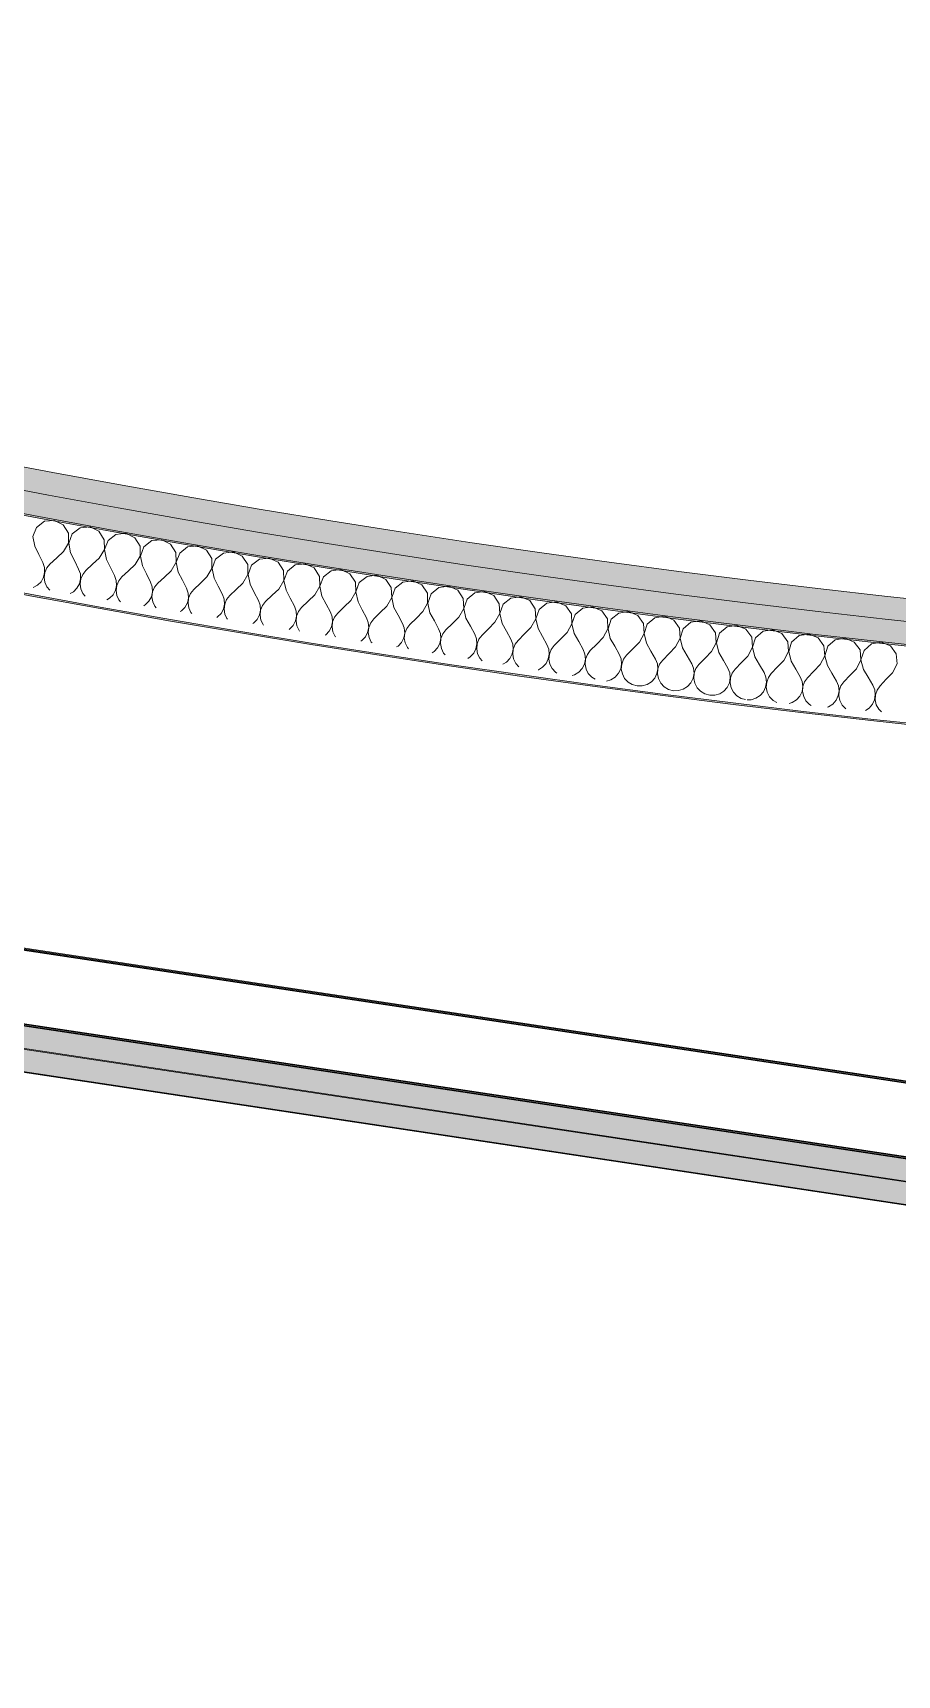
# Model space of a CAD drawing. Header units: millimetres. Extents: x -50172 to 90294, y -80883 to 25069.
# Drawn here: x -28311 to -27746, y -51503 to -50427 of the extents above; entities that cross this region are included whole.
import ezdxf
from ezdxf.enums import TextEntityAlignment as Align

# ---------------------------------------------------------------- set-up
doc = ezdxf.new("R2010")
doc.units = ezdxf.units.MM
doc.header["$MEASUREMENT"] = 0
for name, color, linetype in [('A-25-M_Wall_Int', 7, 'Continuous'), ('New_A-25-M_Wall_Int', 7, 'Continuous'), ('New_A-35-M_FFE-Zone', 7, 'Continuous')]:
    doc.layers.add(name, color=color, linetype=linetype)
for name, color, linetype, lineweight in [('A-25-M_Wall_Int_Pen_No__1', 7, 'Continuous', 13), ('New_A-25-M_Wall_Int_Pen_No__1', 7, 'Continuous', 13), ('New_A-25-M_Wall_Int_Pen_No__150', 7, 'Continuous', 0), ('New_ArchiCAD Zone Stamps_Pen_No__9', 7, 'Continuous', 13)]:
    doc.layers.add(name, color=color, linetype=linetype, lineweight=lineweight)
for name, color, linetype, lineweight, true_color in [('A-25-M_Wall_Int_Pen_No__107', 7, 'Continuous', 15, 0xa6a6a6), ('A-25-M_Wall_Int_Pen_No__81', 7, 'Continuous', 20, 0x6a6a6a), ('New_A-25-M_Wall_Int_Pen_No__107', 7, 'Continuous', 15, 0xa6a6a6), ('New_A-25-M_Wall_Int_Pen_No__81', 7, 'Continuous', 20, 0x6a6a6a), ('New_A-35-M_FFE-Zone_Pen_No__74', 7, 'Continuous', 20, 0x606060)]:
    doc.layers.add(name, color=color, linetype=linetype, lineweight=lineweight, true_color=true_color)
doc.styles.add('GENERATED_STYLE_1', font='')
doc.styles.add('GENERATED_STYLE_3', font='')
doc.styles.get('GENERATED_STYLE_1').set_extended_font_data('Arial', bold=True)
doc.styles.get('GENERATED_STYLE_3').set_extended_font_data('Arial')

# ---------------------------------------------------------------- blocks, each defined once
blk = doc.blocks.new('Lecture 1 First_INB 114R_2_1', base_point=(-22395.8, -55564.1))
at = {"layer": 'New_A-35-M_FFE-Zone_Pen_No__74', "linetype": 'Continuous'}
blk.add_line((-25917.2, -51469.7), (-29877.6, -50873.6), dxfattribs=at)
at = {"layer": 'New_ArchiCAD Zone Stamps_Pen_No__9'}
for tag, height, style, p in [('ROOM_NAME', 250, 'GENERATED_STYLE_1', (-23019.3, -54095.7)), ('zoneNameLine2', 250, 'GENERATED_STYLE_1', (-23207.8, -54527.8)), ('ROOM_NUMBER', 200, 'GENERATED_STYLE_3', (-23396.2, -54948.5)), ('measuredAreaCode', 200, 'GENERATED_STYLE_3', (-23553.2, -55308.6)), ('DUMMY_649', 200, 'GENERATED_STYLE_3', (-23245.8, -55442.7)), ('DUMMY_650', 200, 'GENERATED_STYLE_3', (-22616.7, -55717)), ('DUMMY_651', 133.3, 'GENERATED_STYLE_3', (-22337.4, -55823.6))]:
    blk.add_attdef(tag, text='', height=height, rotation=336.4404, dxfattribs=dict(at, style=style)).set_placement(p, align=Align.TOP_LEFT)
blk = doc.blocks.new('*X403')
at = {"layer": 'New_A-25-M_Wall_Int_Pen_No__150', "linetype": 'Continuous'}
for p, q in [((-28309.1, -50751.4), (-28311.4, -50757.4)), ((-28303.9, -50747.4), (-28309.1, -50751.4)), ((-28297.4, -50746.8), (-28303.9, -50747.4)), ((-28291.6, -50749.7), (-28297.4, -50746.8)), ((-28288.1, -50755.2), (-28291.6, -50749.7)), ((-28274, -50751.1), (-28280.5, -50751.7)), ((-28268.2, -50754), (-28274, -50751.1)), ((-28311.4, -50757.4), (-28310.3, -50763.8)), ((-28291.5, -50767.3), (-28288.1, -50761.7)), ((-28288.1, -50761.7), (-28288.1, -50755.2)), ((-28285.7, -50755.7), (-28288, -50761.8)), ((-28288, -50761.8), (-28286.8, -50768.1)), ((-28280.5, -50751.7), (-28285.7, -50755.7)), ((-28264.7, -50759.5), (-28268.2, -50754)), ((-28264.6, -50766), (-28264.7, -50759.5)), ((-28262.2, -50759.9), (-28264.5, -50766)), ((-28257.1, -50756), (-28262.2, -50759.9)), ((-28250.6, -50755.3), (-28257.1, -50756)), ((-28244.7, -50758.2), (-28250.6, -50755.3)), ((-28241.2, -50763.7), (-28244.7, -50758.2)), ((-28233.6, -50760.1), (-28238.8, -50764.1)), ((-28227.1, -50759.5), (-28233.6, -50760.1)), ((-28221.3, -50762.3), (-28227.1, -50759.5)), ((-28217.8, -50767.8), (-28221.3, -50762.3)), ((-28310.3, -50763.8), (-28307.6, -50769.2)), ((-28307.6, -50769.2), (-28305, -50774.5)), ((-28295.9, -50771.3), (-28300.3, -50775.4)), ((-28291.5, -50767.3), (-28295.9, -50771.3)), ((-28286.8, -50768.1), (-28284.1, -50773.5)), ((-28268, -50771.6), (-28272.4, -50775.6)), ((-28268, -50771.6), (-28264.6, -50766)), ((-28264.5, -50766), (-28263.3, -50772.4)), ((-28263.3, -50772.4), (-28260.6, -50777.7)), ((-28244.5, -50775.8), (-28241.2, -50770.2)), ((-28241.2, -50770.2), (-28241.2, -50763.7)), ((-28238.8, -50764.1), (-28241.1, -50770.2)), ((-28241.1, -50770.2), (-28239.8, -50776.6)), ((-28217.7, -50774.3), (-28217.8, -50767.8)), ((-28215.3, -50768.2), (-28217.6, -50774.3)), ((-28210.2, -50764.2), (-28215.3, -50768.2)), ((-28203.7, -50763.5), (-28210.2, -50764.2)), ((-28197.8, -50766.4), (-28203.7, -50763.5)), ((-28194.3, -50771.8), (-28197.8, -50766.4)), ((-28194.2, -50778.3), (-28194.3, -50771.8)), ((-28191.8, -50772.2), (-28194.1, -50778.3)), ((-28186.7, -50768.2), (-28191.8, -50772.2)), ((-28180.2, -50767.5), (-28186.7, -50768.2)), ((-28174.4, -50770.3), (-28180.2, -50767.5)), ((-28170.8, -50775.8), (-28174.4, -50770.3)), ((-28163.2, -50772.2), (-28168.3, -50776.2)), ((-28156.8, -50771.5), (-28163.2, -50772.2)), ((-28150.9, -50774.2), (-28156.8, -50771.5)), ((-28303.9, -50777.6), (-28305, -50774.5)), ((-28304.5, -50784.1), (-28303.8, -50780.9)), ((-28303.7, -50780.9), (-28304.1, -50784.2)), ((-28303.8, -50780.9), (-28303.9, -50777.6)), ((-28302.3, -50777.9), (-28303.7, -50780.9)), ((-28300.3, -50775.4), (-28302.3, -50777.9)), ((-28284.1, -50773.5), (-28281.5, -50778.8)), ((-28280.4, -50781.9), (-28281.5, -50778.8)), ((-28280.2, -50785.2), (-28280.4, -50781.9)), ((-28278.8, -50782.2), (-28280.1, -50785.2)), ((-28276.8, -50779.7), (-28278.8, -50782.2)), ((-28272.4, -50775.6), (-28276.8, -50779.7)), ((-28260.6, -50777.7), (-28258, -50783)), ((-28256.9, -50786.2), (-28258, -50783)), ((-28248.9, -50779.8), (-28253.2, -50783.9)), ((-28244.5, -50775.8), (-28248.9, -50779.8)), ((-28239.8, -50776.6), (-28237.1, -50781.9)), ((-28237.1, -50781.9), (-28234.4, -50787.2)), ((-28221, -50779.9), (-28225.4, -50784)), ((-28221, -50779.9), (-28217.7, -50774.3)), ((-28217.6, -50774.3), (-28216.3, -50780.7)), ((-28216.3, -50780.7), (-28213.6, -50786)), ((-28197.5, -50783.9), (-28194.2, -50778.3)), ((-28194.1, -50778.3), (-28192.8, -50784.7)), ((-28174, -50787.9), (-28170.7, -50782.3)), ((-28170.7, -50782.3), (-28170.8, -50775.8)), ((-28168.3, -50776.2), (-28170.6, -50782.3)), ((-28170.6, -50782.3), (-28169.3, -50788.7)), ((-28147.3, -50779.7), (-28150.9, -50774.2)), ((-28147.2, -50786.2), (-28147.3, -50779.7)), ((-28144.8, -50780.1), (-28147.1, -50786.2)), ((-28139.7, -50776), (-28144.8, -50780.1)), ((-28133.3, -50775.3), (-28139.7, -50776)), ((-28127.4, -50778), (-28133.3, -50775.3)), ((-28123.8, -50783.5), (-28127.4, -50778)), ((-28123.6, -50790), (-28123.8, -50783.5)), ((-28116.2, -50779.8), (-28121.3, -50783.9)), ((-28109.8, -50779.1), (-28116.2, -50779.8)), ((-28103.9, -50781.8), (-28109.8, -50779.1)), ((-28100.3, -50787.2), (-28103.9, -50781.8)), ((-28092.7, -50783.6), (-28097.8, -50787.6)), ((-28086.3, -50782.8), (-28092.7, -50783.6)), ((-28080.4, -50785.5), (-28086.3, -50782.8)), ((-28311.3, -50790.9), (-28308.4, -50789.3)), ((-28308.4, -50789.3), (-28306.1, -50787)), ((-28306.1, -50787), (-28304.5, -50784.1)), ((-28304.1, -50784.2), (-28303.6, -50787.4)), ((-28303.6, -50787.4), (-28302.3, -50790.4)), ((-28302.3, -50790.4), (-28300.4, -50792.6)), ((-28287.1, -50794.8), (-28284.9, -50793.6)), ((-28284.9, -50793.6), (-28282.6, -50791.3)), ((-28282.6, -50791.3), (-28281, -50788.4)), ((-28281, -50788.4), (-28280.2, -50785.2)), ((-28280.1, -50785.2), (-28280.6, -50788.5)), ((-28280.6, -50788.5), (-28280.1, -50791.7)), ((-28280.1, -50791.7), (-28278.7, -50794.7)), ((-28259, -50795.5), (-28257.4, -50792.6)), ((-28257.4, -50792.6), (-28256.7, -50789.4)), ((-28256.6, -50789.4), (-28257, -50792.7)), ((-28257, -50792.7), (-28256.5, -50796)), ((-28256.7, -50789.4), (-28256.9, -50786.2)), ((-28255.3, -50786.4), (-28256.6, -50789.4)), ((-28253.2, -50783.9), (-28255.3, -50786.4)), ((-28233.4, -50790.3), (-28234.4, -50787.2)), ((-28233.9, -50796.8), (-28233.2, -50793.6)), ((-28233.1, -50793.6), (-28233.5, -50796.9)), ((-28233.2, -50793.6), (-28233.4, -50790.3)), ((-28231.8, -50790.6), (-28233.1, -50793.6)), ((-28229.7, -50788), (-28231.8, -50790.6)), ((-28225.4, -50784), (-28229.7, -50788)), ((-28213.6, -50786), (-28210.9, -50791.3)), ((-28209.8, -50794.4), (-28210.9, -50791.3)), ((-28209.6, -50797.7), (-28209.8, -50794.4)), ((-28206.2, -50792.1), (-28208.2, -50794.7)), ((-28201.8, -50788), (-28206.2, -50792.1)), ((-28197.5, -50783.9), (-28201.8, -50788)), ((-28192.8, -50784.7), (-28190.1, -50790)), ((-28190.1, -50790), (-28187.3, -50795.3)), ((-28178.3, -50792), (-28182.6, -50796.1)), ((-28174, -50787.9), (-28178.3, -50792)), ((-28169.3, -50788.7), (-28166.5, -50794)), ((-28166.5, -50794), (-28163.8, -50799.3)), ((-28150.5, -50791.8), (-28154.8, -50795.9)), ((-28150.5, -50791.8), (-28147.2, -50786.2)), ((-28147.1, -50786.2), (-28145.7, -50792.6)), ((-28145.7, -50792.6), (-28143, -50797.8)), ((-28126.9, -50795.6), (-28123.6, -50790)), ((-28121.3, -50783.9), (-28123.5, -50790)), ((-28123.5, -50790), (-28122.2, -50796.4)), ((-28103.3, -50799.4), (-28100.1, -50793.7)), ((-28100.1, -50793.7), (-28100.3, -50787.2)), ((-28097.8, -50787.6), (-28100, -50793.7)), ((-28100, -50793.7), (-28098.6, -50800.1)), ((-28076.8, -50790.9), (-28080.4, -50785.5)), ((-28076.5, -50797.4), (-28076.8, -50790.9)), ((-28074.3, -50791.3), (-28076.4, -50797.4)), ((-28069.2, -50787.2), (-28074.3, -50791.3)), ((-28062.8, -50786.4), (-28069.2, -50787.2)), ((-28056.8, -50789.1), (-28062.8, -50786.4)), ((-28053.2, -50794.5), (-28056.8, -50789.1)), ((-28053, -50801), (-28053.2, -50794.5)), ((-28045.7, -50790.8), (-28050.7, -50794.9)), ((-28039.2, -50789.9), (-28045.7, -50790.8)), ((-28033.3, -50792.6), (-28039.2, -50789.9)), ((-28029.7, -50798), (-28033.3, -50792.6)), ((-28022.1, -50794.2), (-28027.2, -50798.4)), ((-28015.7, -50793.4), (-28022.1, -50794.2)), ((-28009.7, -50796.1), (-28015.7, -50793.4)), ((-28278.7, -50794.7), (-28277.3, -50796.4)), ((-28263, -50798.8), (-28261.3, -50797.8)), ((-28261.3, -50797.8), (-28259, -50795.5)), ((-28256.5, -50796), (-28255.2, -50798.9)), ((-28255.2, -50798.9), (-28254.1, -50800.2)), ((-28238.9, -50802.7), (-28237.8, -50802)), ((-28237.8, -50802), (-28235.5, -50799.7)), ((-28235.5, -50799.7), (-28233.9, -50796.8)), ((-28233.5, -50796.9), (-28233, -50800.1)), ((-28233, -50800.1), (-28231.6, -50803.1)), ((-28231.6, -50803.1), (-28230.8, -50804)), ((-28214.2, -50806.1), (-28211.9, -50803.8)), ((-28211.9, -50803.8), (-28210.3, -50800.9)), ((-28210.3, -50800.9), (-28209.6, -50797.7)), ((-28209.5, -50797.7), (-28209.9, -50801)), ((-28209.9, -50801), (-28209.4, -50804.2)), ((-28208.2, -50794.7), (-28209.5, -50797.7)), ((-28209.4, -50804.2), (-28208, -50807.2)), ((-28188.3, -50807.8), (-28186.7, -50804.9)), ((-28186.2, -50798.4), (-28187.3, -50795.3)), ((-28186.7, -50804.9), (-28186, -50801.7)), ((-28185.9, -50801.7), (-28186.3, -50805)), ((-28186.3, -50805), (-28185.8, -50808.2)), ((-28186, -50801.7), (-28186.2, -50798.4)), ((-28184.7, -50798.7), (-28185.9, -50801.7)), ((-28182.6, -50796.1), (-28184.7, -50798.7)), ((-28162.7, -50802.3), (-28163.8, -50799.3)), ((-28162.5, -50805.6), (-28162.7, -50802.3)), ((-28161.1, -50802.6), (-28162.4, -50805.6)), ((-28159.1, -50800), (-28161.1, -50802.6)), ((-28154.8, -50795.9), (-28159.1, -50800)), ((-28143, -50797.8), (-28140.2, -50803.1)), ((-28139.1, -50806.2), (-28140.2, -50803.1)), ((-28135.5, -50803.9), (-28137.5, -50806.5)), ((-28131.2, -50799.8), (-28135.5, -50803.9)), ((-28126.9, -50795.6), (-28131.2, -50799.8)), ((-28122.2, -50796.4), (-28119.4, -50801.6)), ((-28119.4, -50801.6), (-28116.6, -50806.9)), ((-28107.6, -50803.5), (-28111.9, -50807.7)), ((-28103.3, -50799.4), (-28107.6, -50803.5)), ((-28098.6, -50800.1), (-28095.8, -50805.4)), ((-28079.8, -50803), (-28084, -50807.2)), ((-28079.8, -50803), (-28076.5, -50797.4)), ((-28076.4, -50797.4), (-28075.1, -50803.8)), ((-28075.1, -50803.8), (-28072.2, -50809)), ((-28056.2, -50806.6), (-28053, -50801)), ((-28050.7, -50794.9), (-28052.9, -50801)), ((-28052.9, -50801), (-28051.5, -50807.4)), ((-28032.6, -50810.2), (-28029.4, -50804.5)), ((-28029.4, -50804.5), (-28029.7, -50798)), ((-28027.2, -50798.4), (-28029.3, -50804.5)), ((-28029.3, -50804.5), (-28027.9, -50810.9)), ((-28006.1, -50801.4), (-28009.7, -50796.1)), ((-28005.8, -50807.9), (-28006.1, -50801.4)), ((-28003.6, -50801.8), (-28005.7, -50807.9)), ((-27998.6, -50797.7), (-28003.6, -50801.8)), ((-27992.1, -50796.8), (-27998.6, -50797.7)), ((-27986.2, -50799.4), (-27992.1, -50796.8)), ((-27982.5, -50804.8), (-27986.2, -50799.4)), ((-27982.2, -50811.3), (-27982.5, -50804.8)), ((-27980, -50805.2), (-27982.1, -50811.3)), ((-27975, -50801), (-27980, -50805.2)), ((-27968.6, -50800.1), (-27975, -50801)), ((-27962.6, -50802.7), (-27968.6, -50800.1)), ((-27958.9, -50808.1), (-27962.6, -50802.7)), ((-27951.4, -50804.3), (-27956.4, -50808.4)), ((-27945, -50803.4), (-27951.4, -50804.3)), ((-27939, -50806), (-27945, -50803.4)), ((-28215, -50806.6), (-28214.2, -50806.1)), ((-28208, -50807.2), (-28207.5, -50807.8)), ((-28191.1, -50810.5), (-28190.6, -50810.1)), ((-28190.6, -50810.1), (-28188.3, -50807.8)), ((-28185.8, -50808.2), (-28184.4, -50811.2)), ((-28184.4, -50811.2), (-28184.1, -50811.6)), ((-28167.4, -50814.3), (-28167, -50814.1)), ((-28167, -50814.1), (-28164.7, -50811.7)), ((-28164.7, -50811.7), (-28163.2, -50808.8)), ((-28163.2, -50808.8), (-28162.5, -50805.6)), ((-28162.4, -50805.6), (-28162.7, -50808.9)), ((-28162.7, -50808.9), (-28162.2, -50812.1)), ((-28162.2, -50812.1), (-28160.8, -50815.1)), ((-28160.8, -50815.1), (-28160.5, -50815.5)), ((-28143.4, -50818), (-28141.1, -50815.6)), ((-28141.1, -50815.6), (-28139.6, -50812.7)), ((-28139.6, -50812.7), (-28138.9, -50809.5)), ((-28138.9, -50809.5), (-28139.1, -50806.2)), ((-28138.8, -50809.5), (-28139.1, -50812.8)), ((-28139.1, -50812.8), (-28138.6, -50816)), ((-28137.5, -50806.5), (-28138.8, -50809.5)), ((-28138.6, -50816), (-28137.2, -50819)), ((-28115.5, -50810), (-28116.6, -50806.9)), ((-28115.9, -50816.5), (-28115.3, -50813.3)), ((-28115.3, -50813.3), (-28115.5, -50810)), ((-28115.2, -50813.3), (-28115.5, -50816.6)), ((-28113.9, -50810.2), (-28115.2, -50813.3)), ((-28111.9, -50807.7), (-28113.9, -50810.2)), ((-28095.8, -50805.4), (-28093, -50810.6)), ((-28091.9, -50813.7), (-28093, -50810.6)), ((-28091.6, -50817), (-28091.9, -50813.7)), ((-28090.3, -50814), (-28091.6, -50817)), ((-28088.3, -50811.4), (-28090.3, -50814)), ((-28084, -50807.2), (-28088.3, -50811.4)), ((-28072.2, -50809), (-28069.4, -50814.3)), ((-28068.3, -50817.3), (-28069.4, -50814.3)), ((-28064.7, -50815), (-28066.7, -50817.6)), ((-28060.4, -50810.8), (-28064.7, -50815)), ((-28056.2, -50806.6), (-28060.4, -50810.8)), ((-28051.5, -50807.4), (-28048.6, -50812.6)), ((-28048.6, -50812.6), (-28045.8, -50817.8)), ((-28036.8, -50814.4), (-28041.1, -50818.5)), ((-28032.6, -50810.2), (-28036.8, -50814.4)), ((-28027.9, -50810.9), (-28025, -50816.1)), ((-28025, -50816.1), (-28022.2, -50821.3)), ((-28009, -50813.6), (-28013.2, -50817.8)), ((-28009, -50813.6), (-28005.8, -50807.9)), ((-28005.7, -50807.9), (-28004.3, -50814.3)), ((-28004.3, -50814.3), (-28001.4, -50819.5)), ((-27985.4, -50817), (-27982.2, -50811.3)), ((-27982.1, -50811.3), (-27980.6, -50817.7)), ((-27961.7, -50820.3), (-27958.6, -50814.6)), ((-27958.6, -50814.6), (-27958.9, -50808.1)), ((-27956.4, -50808.4), (-27958.5, -50814.6)), ((-27958.5, -50814.6), (-27957, -50820.9)), ((-27935.3, -50811.3), (-27939, -50806)), ((-27935, -50817.8), (-27935.3, -50811.3)), ((-27932.8, -50811.6), (-27934.9, -50817.8)), ((-27927.8, -50807.5), (-27932.8, -50811.6)), ((-27921.4, -50806.5), (-27927.8, -50807.5)), ((-27915.4, -50809.1), (-27921.4, -50806.5)), ((-27911.7, -50814.4), (-27915.4, -50809.1)), ((-27911.3, -50820.9), (-27911.7, -50814.4)), ((-27909.2, -50814.8), (-27911.2, -50821)), ((-27904.2, -50810.6), (-27909.2, -50814.8)), ((-27897.8, -50809.6), (-27904.2, -50810.6)), ((-27891.8, -50812.2), (-27897.8, -50809.6)), ((-27888.1, -50817.5), (-27891.8, -50812.2)), ((-27880.6, -50813.6), (-27885.6, -50817.8)), ((-27874.2, -50812.6), (-27880.6, -50813.6)), ((-27868.2, -50815.2), (-27874.2, -50812.6)), ((-27864.5, -50820.5), (-27868.2, -50815.2)), ((-27850.6, -50815.6), (-27857, -50816.6)), ((-27844.6, -50818.1), (-27850.6, -50815.6)), ((-28143.7, -50818.2), (-28143.4, -50818)), ((-28137.2, -50819), (-28136.9, -50819.3)), ((-28120.2, -50822), (-28119.7, -50821.8)), ((-28119.7, -50821.8), (-28117.5, -50819.4)), ((-28117.5, -50819.4), (-28115.9, -50816.5)), ((-28115.5, -50816.6), (-28115, -50819.8)), ((-28115, -50819.8), (-28113.5, -50822.8)), ((-28113.5, -50822.8), (-28113.2, -50823.2)), ((-28096.7, -50825.9), (-28096.1, -50825.5)), ((-28096.1, -50825.5), (-28093.8, -50823.1)), ((-28093.8, -50823.1), (-28092.3, -50820.2)), ((-28092.3, -50820.2), (-28091.6, -50817)), ((-28091.6, -50817), (-28091.9, -50820.3)), ((-28091.9, -50820.3), (-28091.3, -50823.5)), ((-28091.3, -50823.5), (-28089.9, -50826.5)), ((-28089.9, -50826.5), (-28089.4, -50827.1)), ((-28072.4, -50829.2), (-28070.2, -50826.8)), ((-28070.2, -50826.8), (-28068.7, -50823.8)), ((-28068.7, -50823.8), (-28068, -50820.6)), ((-28068, -50820.6), (-28068.3, -50817.3)), ((-28067.9, -50820.6), (-28068.3, -50823.9)), ((-28068.3, -50823.9), (-28067.7, -50827.1)), ((-28066.7, -50817.6), (-28067.9, -50820.6)), ((-28044.6, -50820.9), (-28045.8, -50817.8)), ((-28045, -50827.4), (-28044.4, -50824.2)), ((-28044.4, -50824.2), (-28044.6, -50820.9)), ((-28044.3, -50824.2), (-28044.6, -50827.5)), ((-28043.1, -50821.1), (-28044.3, -50824.2)), ((-28041.1, -50818.5), (-28043.1, -50821.1)), ((-28021, -50824.4), (-28022.2, -50821.3)), ((-28020.7, -50827.7), (-28021, -50824.4)), ((-28019.4, -50824.6), (-28020.6, -50827.7)), ((-28017.4, -50822), (-28019.4, -50824.6)), ((-28013.2, -50817.8), (-28017.4, -50822)), ((-28001.4, -50819.5), (-27998.5, -50824.7)), ((-27997.3, -50827.8), (-27998.5, -50824.7)), ((-27993.8, -50825.4), (-27995.8, -50828)), ((-27989.6, -50821.2), (-27993.8, -50825.4)), ((-27985.4, -50817), (-27989.6, -50821.2)), ((-27980.6, -50817.7), (-27977.8, -50822.9)), ((-27977.8, -50822.9), (-27974.9, -50828.1)), ((-27965.9, -50824.5), (-27970.1, -50828.7)), ((-27961.7, -50820.3), (-27965.9, -50824.5)), ((-27957, -50820.9), (-27954.1, -50826.1)), ((-27954.1, -50826.1), (-27951.2, -50831.3)), ((-27938.1, -50823.5), (-27942.3, -50827.8)), ((-27938.1, -50823.5), (-27935, -50817.8)), ((-27934.9, -50817.8), (-27933.4, -50824.1)), ((-27933.4, -50824.1), (-27930.4, -50829.3)), ((-27914.4, -50826.7), (-27918.6, -50830.9)), ((-27914.4, -50826.7), (-27911.3, -50820.9)), ((-27911.2, -50821), (-27909.7, -50827.3)), ((-27890.8, -50829.7), (-27887.7, -50824)), ((-27887.7, -50824), (-27888.1, -50817.5)), ((-27885.6, -50817.8), (-27887.6, -50824)), ((-27887.6, -50824), (-27886.1, -50830.3)), ((-27864, -50827), (-27864.5, -50820.5)), ((-27862, -50820.8), (-27863.9, -50827)), ((-27857, -50816.6), (-27862, -50820.8)), ((-27840.8, -50823.4), (-27844.6, -50818.1)), ((-27840.4, -50829.9), (-27840.8, -50823.4)), ((-27838.3, -50823.7), (-27840.3, -50829.9)), ((-27833.4, -50819.5), (-27838.3, -50823.7)), ((-27827, -50818.5), (-27833.4, -50819.5)), ((-27821, -50821), (-27827, -50818.5)), ((-27817.2, -50826.3), (-27821, -50821)), ((-27816.7, -50832.8), (-27817.2, -50826.3)), ((-27814.7, -50826.6), (-27816.6, -50832.8)), ((-27809.7, -50822.3), (-27814.7, -50826.6)), ((-27803.3, -50821.3), (-27809.7, -50822.3)), ((-27797.3, -50823.7), (-27803.3, -50821.3)), ((-27793.5, -50829), (-27797.3, -50823.7)), ((-27786.1, -50825), (-27791, -50829.3)), ((-27779.7, -50824), (-27786.1, -50825)), ((-27773.7, -50826.5), (-27779.7, -50824)), ((-27769.8, -50831.7), (-27773.7, -50826.5)), ((-27756, -50826.6), (-27762.4, -50827.7)), ((-27750, -50829.1), (-27756, -50826.6)), ((-28073.3, -50829.7), (-28072.4, -50829.2)), ((-28067.7, -50827.1), (-28066.2, -50830.1)), ((-28066.2, -50830.1), (-28065.5, -50830.9)), ((-28050, -50833.5), (-28048.8, -50832.7)), ((-28048.8, -50832.7), (-28046.5, -50830.3)), ((-28046.5, -50830.3), (-28045, -50827.4)), ((-28044.6, -50827.5), (-28044, -50830.7)), ((-28044, -50830.7), (-28042.6, -50833.7)), ((-28042.6, -50833.7), (-28041.5, -50834.9)), ((-28026.8, -50837.3), (-28025.1, -50836.2)), ((-28025.1, -50836.2), (-28022.8, -50833.8)), ((-28022.8, -50833.8), (-28021.4, -50830.9)), ((-28021.4, -50830.9), (-28020.7, -50827.7)), ((-28020.6, -50827.7), (-28020.9, -50831)), ((-28020.9, -50831), (-28020.3, -50834.2)), ((-28020.3, -50834.2), (-28018.9, -50837.1)), ((-28018.9, -50837.1), (-28017.4, -50838.8)), ((-28001.4, -50839.7), (-27999.2, -50837.2)), ((-27999.2, -50837.2), (-27997.7, -50834.3)), ((-27997.7, -50834.3), (-27997.1, -50831.1)), ((-27997.1, -50831.1), (-27997.3, -50827.8)), ((-27997, -50831.1), (-27997.3, -50834.4)), ((-27997.3, -50834.4), (-27996.7, -50837.6)), ((-27995.8, -50828), (-27997, -50831.1)), ((-27996.7, -50837.6), (-27995.2, -50840.5)), ((-27973.7, -50831.1), (-27974.9, -50828.1)), ((-27974, -50837.6), (-27973.4, -50834.4)), ((-27973.4, -50834.4), (-27973.7, -50831.1)), ((-27973.3, -50834.4), (-27973.6, -50837.7)), ((-27972.1, -50831.4), (-27973.3, -50834.4)), ((-27970.1, -50828.7), (-27972.1, -50831.4)), ((-27950, -50834.4), (-27951.2, -50831.3)), ((-27949.7, -50837.7), (-27950, -50834.4)), ((-27948.4, -50834.6), (-27949.6, -50837.7)), ((-27946.5, -50832), (-27948.4, -50834.6)), ((-27942.3, -50827.8), (-27946.5, -50832)), ((-27930.4, -50829.3), (-27927.5, -50834.5)), ((-27926.3, -50837.6), (-27927.5, -50834.5)), ((-27926, -50840.9), (-27926.3, -50837.6)), ((-27922.8, -50835.2), (-27924.8, -50837.8)), ((-27918.6, -50830.9), (-27922.8, -50835.2)), ((-27909.7, -50827.3), (-27906.8, -50832.5)), ((-27906.8, -50832.5), (-27903.8, -50837.7)), ((-27894.9, -50834), (-27899.1, -50838.3)), ((-27890.8, -50829.7), (-27894.9, -50834)), ((-27886.1, -50830.3), (-27883.1, -50835.5)), ((-27883.1, -50835.5), (-27880.1, -50840.7)), ((-27871.3, -50837), (-27875.4, -50841.3)), ((-27867.1, -50832.7), (-27871.3, -50837)), ((-27867.1, -50832.7), (-27864, -50827)), ((-27863.9, -50827), (-27862.4, -50833.3)), ((-27862.4, -50833.3), (-27859.4, -50838.5)), ((-27843.4, -50835.7), (-27847.6, -50840)), ((-27843.4, -50835.7), (-27840.4, -50829.9)), ((-27840.3, -50829.9), (-27838.7, -50836.2)), ((-27838.7, -50836.2), (-27835.7, -50841.4)), ((-27819.8, -50838.5), (-27816.7, -50832.8)), ((-27816.6, -50832.8), (-27815, -50839.1)), ((-27796.1, -50841.3), (-27793, -50835.5)), ((-27793, -50835.5), (-27793.5, -50829)), ((-27791, -50829.3), (-27792.9, -50835.5)), ((-27792.9, -50835.5), (-27791.3, -50841.8)), ((-27769.4, -50838.2), (-27769.8, -50831.7)), ((-27767.3, -50832), (-27769.3, -50838.2)), ((-27762.4, -50827.7), (-27767.3, -50832)), ((-27746.2, -50834.3), (-27750, -50829.1)), ((-27745.7, -50840.8), (-27746.2, -50834.3)), ((-28003.7, -50841), (-28001.4, -50839.7)), ((-27995.2, -50840.5), (-27993.2, -50842.7)), ((-27980.7, -50844.8), (-27980.5, -50844.7)), ((-27980.5, -50844.7), (-27977.7, -50843)), ((-27977.7, -50843), (-27975.5, -50840.6)), ((-27975.5, -50840.6), (-27974, -50837.6)), ((-27973.6, -50837.7), (-27973, -50840.9)), ((-27973, -50840.9), (-27971.5, -50843.9)), ((-27971.5, -50843.9), (-27969.3, -50846.3)), ((-27969.3, -50846.3), (-27968.5, -50846.8)), ((-27958.3, -50848.4), (-27956.8, -50848)), ((-27956.8, -50848), (-27954, -50846.3)), ((-27954, -50846.3), (-27951.8, -50843.8)), ((-27951.8, -50843.8), (-27950.3, -50840.9)), ((-27950.3, -50840.9), (-27949.7, -50837.7)), ((-27949.6, -50837.7), (-27949.9, -50841)), ((-27949.9, -50841), (-27949.3, -50844.2)), ((-27949.3, -50844.2), (-27947.8, -50847.1)), ((-27947.8, -50847.1), (-27945.5, -50849.5)), ((-27930.3, -50849.5), (-27928.1, -50847)), ((-27928.1, -50847), (-27926.6, -50844.1)), ((-27926.6, -50844.1), (-27926, -50840.9)), ((-27925.9, -50840.9), (-27926.2, -50844.2)), ((-27926.2, -50844.2), (-27925.5, -50847.4)), ((-27924.8, -50837.8), (-27925.9, -50840.9)), ((-27925.5, -50847.4), (-27924.1, -50850.3)), ((-27904.3, -50850.2), (-27902.9, -50847.2)), ((-27902.6, -50840.7), (-27903.8, -50837.7)), ((-27902.9, -50847.2), (-27902.3, -50844)), ((-27902.3, -50844), (-27902.6, -50840.7)), ((-27902.2, -50844), (-27902.5, -50847.3)), ((-27902.5, -50847.3), (-27901.8, -50850.5)), ((-27901.1, -50840.9), (-27902.2, -50844)), ((-27899.1, -50838.3), (-27901.1, -50840.9)), ((-27878.9, -50843.7), (-27880.1, -50840.7)), ((-27879.2, -50850.2), (-27878.6, -50847)), ((-27878.6, -50847), (-27878.9, -50843.7)), ((-27878.5, -50847), (-27878.7, -50850.3)), ((-27877.4, -50843.9), (-27878.5, -50847)), ((-27875.4, -50841.3), (-27877.4, -50843.9)), ((-27859.4, -50838.5), (-27856.4, -50843.7)), ((-27855.2, -50846.7), (-27856.4, -50843.7)), ((-27854.9, -50850), (-27855.2, -50846.7)), ((-27853.6, -50846.9), (-27854.8, -50850)), ((-27851.7, -50844.2), (-27853.6, -50846.9)), ((-27847.6, -50840), (-27851.7, -50844.2)), ((-27835.7, -50841.4), (-27832.7, -50846.5)), ((-27831.5, -50849.6), (-27832.7, -50846.5)), ((-27828, -50847.1), (-27829.9, -50849.8)), ((-27823.9, -50842.8), (-27828, -50847.1)), ((-27819.8, -50838.5), (-27823.9, -50842.8)), ((-27815, -50839.1), (-27812, -50844.2)), ((-27812, -50844.2), (-27809, -50849.4)), ((-27800.2, -50845.6), (-27804.3, -50849.9)), ((-27796.1, -50841.3), (-27800.2, -50845.6)), ((-27791.3, -50841.8), (-27788.3, -50847)), ((-27788.3, -50847), (-27785.3, -50852.1)), ((-27776.4, -50848.3), (-27780.5, -50852.6)), ((-27772.3, -50844), (-27776.4, -50848.3)), ((-27772.3, -50844), (-27769.4, -50838.2)), ((-27769.3, -50838.2), (-27767.6, -50844.5)), ((-27767.6, -50844.5), (-27764.6, -50849.6)), ((-27748.6, -50846.6), (-27752.7, -50850.9)), ((-27748.6, -50846.6), (-27745.7, -50840.8)), ((-27945.5, -50849.5), (-27943.4, -50850.9)), ((-27936, -50852.1), (-27933.1, -50851.2)), ((-27933.1, -50851.2), (-27930.3, -50849.5)), ((-27924.1, -50850.3), (-27921.8, -50852.7)), ((-27921.8, -50852.7), (-27919, -50854.4)), ((-27919, -50854.4), (-27915.8, -50855.3)), ((-27915.8, -50855.3), (-27912.5, -50855.3)), ((-27912.5, -50855.3), (-27909.3, -50854.4)), ((-27909.3, -50854.4), (-27906.5, -50852.6)), ((-27906.5, -50852.6), (-27904.3, -50850.2)), ((-27901.8, -50850.5), (-27900.3, -50853.4)), ((-27900.3, -50853.4), (-27898.1, -50855.8)), ((-27898.1, -50855.8), (-27895.2, -50857.5)), ((-27895.2, -50857.5), (-27892, -50858.4)), ((-27892, -50858.4), (-27888.7, -50858.3)), ((-27888.7, -50858.3), (-27885.6, -50857.4)), ((-27885.6, -50857.4), (-27882.8, -50855.7)), ((-27882.8, -50855.7), (-27880.6, -50853.2)), ((-27880.6, -50853.2), (-27879.2, -50850.2)), ((-27878.7, -50850.3), (-27878.1, -50853.5)), ((-27878.1, -50853.5), (-27876.6, -50856.4)), ((-27876.6, -50856.4), (-27874.3, -50858.8)), ((-27874.3, -50858.8), (-27871.5, -50860.5)), ((-27861.8, -50860.4), (-27859, -50858.6)), ((-27859, -50858.6), (-27856.9, -50856.2)), ((-27856.9, -50856.2), (-27855.4, -50853.2)), ((-27855.4, -50853.2), (-27854.9, -50850)), ((-27854.8, -50850), (-27855, -50853.3)), ((-27855, -50853.3), (-27854.3, -50856.5)), ((-27854.3, -50856.5), (-27852.8, -50859.4)), ((-27835.3, -50861.5), (-27833.1, -50859.1)), ((-27833.1, -50859.1), (-27831.7, -50856.1)), ((-27831.7, -50856.1), (-27831.1, -50852.9)), ((-27831.1, -50852.9), (-27831.5, -50849.6)), ((-27831, -50852.9), (-27831.3, -50856.1)), ((-27831.3, -50856.1), (-27830.6, -50859.4)), ((-27829.9, -50849.8), (-27831, -50852.9)), ((-27809.3, -50861.9), (-27807.9, -50858.9)), ((-27807.8, -50852.4), (-27809, -50849.4)), ((-27807.9, -50858.9), (-27807.4, -50855.7)), ((-27807.4, -50855.7), (-27807.8, -50852.4)), ((-27807.3, -50855.7), (-27807.5, -50859)), ((-27807.5, -50859), (-27806.8, -50862.2)), ((-27806.2, -50852.6), (-27807.3, -50855.7)), ((-27804.3, -50849.9), (-27806.2, -50852.6)), ((-27784, -50855.1), (-27785.3, -50852.1)), ((-27784.2, -50861.6), (-27783.6, -50858.4)), ((-27783.6, -50858.4), (-27784, -50855.1)), ((-27783.5, -50858.4), (-27783.8, -50861.7)), ((-27782.4, -50855.3), (-27783.5, -50858.4)), ((-27780.5, -50852.6), (-27782.4, -50855.3)), ((-27764.6, -50849.6), (-27761.5, -50854.8)), ((-27760.3, -50857.8), (-27761.5, -50854.8)), ((-27759.9, -50861.1), (-27760.3, -50857.8)), ((-27758.7, -50858), (-27759.8, -50861.1)), ((-27756.8, -50855.3), (-27758.7, -50858)), ((-27752.7, -50850.9), (-27756.8, -50855.3)), ((-27871.5, -50860.5), (-27868.3, -50861.4)), ((-27868.3, -50861.4), (-27865, -50861.3)), ((-27865, -50861.3), (-27861.8, -50860.4)), ((-27852.8, -50859.4), (-27850.6, -50861.8)), ((-27850.6, -50861.8), (-27847.7, -50863.5)), ((-27847.7, -50863.5), (-27844.9, -50864.2)), ((-27843.9, -50864.3), (-27841.2, -50864.3)), ((-27841.2, -50864.3), (-27838.1, -50863.3)), ((-27838.1, -50863.3), (-27835.3, -50861.5)), ((-27830.6, -50859.4), (-27829.1, -50862.3)), ((-27829.1, -50862.3), (-27826.8, -50864.7)), ((-27826.8, -50864.7), (-27824.4, -50866.1)), ((-27816.4, -50866.8), (-27814.3, -50866.1)), ((-27814.3, -50866.1), (-27811.5, -50864.3)), ((-27811.5, -50864.3), (-27809.3, -50861.9)), ((-27806.8, -50862.2), (-27805.3, -50865.1)), ((-27805.3, -50865.1), (-27803, -50867.4)), ((-27803, -50867.4), (-27801.9, -50868.1)), ((-27791.1, -50869.1), (-27790.5, -50868.9)), ((-27790.5, -50868.9), (-27787.7, -50867.1)), ((-27787.7, -50867.1), (-27785.6, -50864.6)), ((-27785.6, -50864.6), (-27784.2, -50861.6)), ((-27783.8, -50861.7), (-27783.1, -50864.9)), ((-27783.1, -50864.9), (-27781.5, -50867.8)), ((-27781.5, -50867.8), (-27779.2, -50870.2)), ((-27766.3, -50871.3), (-27763.9, -50869.8)), ((-27763.9, -50869.8), (-27761.8, -50867.3)), ((-27761.8, -50867.3), (-27760.4, -50864.3)), ((-27760.4, -50864.3), (-27759.9, -50861.1)), ((-27759.8, -50861.1), (-27760, -50864.3)), ((-27760, -50864.3), (-27759.3, -50867.6)), ((-27759.3, -50867.6), (-27757.7, -50870.5)), ((-27757.7, -50870.5), (-27755.9, -50872.3))]:
    blk.add_line(p, q, dxfattribs=at)
blk = doc.blocks.new('Wall_74_1', base_point=(-29918.5, -50217.2))
at = {"layer": 'New_A-25-M_Wall_Int_Pen_No__107', "linetype": 'Continuous'}
for points in [[(-20095.3, -46371.2, -0.413614), (-29918.5, -50217.2), (-29924.5, -50231, 0.413614), (-20081.5, -46377.2)], [(-20081.5, -46377.2, -0.413614), (-29924.5, -50231), (-29930.5, -50244.7, 0.413614), (-20067.8, -46383.2)]]:
    blk.add_hatch(color=256, dxfattribs=at).paths.add_polyline_path(points)
at = {"layer": 'New_A-25-M_Wall_Int_Pen_No__81', "linetype": 'Continuous', "lineweight": 0, "true_color": 0x353535}
for points in [[(-20067.8, -46383.2, -0.413614), (-29930.5, -50244.7), (-29930.9, -50245.6, 0.413614), (-20066.9, -46383.6)], [(-20021.1, -46403.7, -0.413614), (-29950.8, -50291.5), (-29951.2, -50292.4, 0.413614), (-20020.2, -46404.1)]]:
    blk.add_hatch(color=250, dxfattribs=at).paths.add_polyline_path(points)
at = {"layer": 'New_A-25-M_Wall_Int_Pen_No__1', "linetype": 'Continuous'}
for radius in [7467.1, 7498.1, 7497.1, 7482.1, 7549.1, 7548.1]:
    blk.add_arc((-26933.8, -43372.5), radius, 246.44045, 336.32308, dxfattribs=at)
at = {"layer": 'New_A-25-M_Wall_Int', "color": 250, "lineweight": 50, "true_color": 0x2a2a2a}
blk.add_blockref('*X403', (0, 0), dxfattribs=at)
blk = doc.blocks.new('Wall_195_1', base_point=(-29877.1, -50872.8))
at = {"layer": 'A-25-M_Wall_Int_Pen_No__107', "linetype": 'Continuous'}
for points in [[(-29874.8, -50858), (-25696.2, -51487.8), (-25697.9, -51472.3), (-29872.6, -50843.2)], [(-29877.1, -50872.8), (-25694.4, -51503.2), (-25696.2, -51487.8), (-29874.8, -50858)]]:
    blk.add_hatch(color=256, dxfattribs=at).paths.add_polyline_path(points)
at = {"layer": 'A-25-M_Wall_Int_Pen_No__81', "linetype": 'Continuous', "lineweight": 0, "true_color": 0x353535}
for points in [[(-29865.3, -50794.7), (-25703.6, -51421.9), (-25703.7, -51420.9), (-29865.1, -50793.7)], [(-29872.6, -50843.2), (-25697.9, -51472.3), (-25698, -51471.3), (-29872.4, -50842.2)]]:
    blk.add_hatch(color=250, dxfattribs=at).paths.add_polyline_path(points)
at = {"layer": 'A-25-M_Wall_Int_Pen_No__1', "linetype": 'Continuous'}
for p, q in [((-29865.3, -50794.7), (-25703.6, -51421.9)), ((-29872.6, -50843.2), (-25697.9, -51472.3)), ((-29872.4, -50842.2), (-25698, -51471.3)), ((-29874.8, -50858), (-25696.2, -51487.8))]:
    blk.add_line(p, q, dxfattribs=at)
at = {"layer": 'A-25-M_Wall_Int_Pen_No__1', "linetype": 'Continuous', "flags": 128}
for points in [[(-25703.7, -51420.9), (-29865.1, -50793.7)], [(-29877.1, -50872.8), (-25694.4, -51503.2)]]:
    blk.add_lwpolyline(points, dxfattribs=at)
blk = doc.blocks.new('Wall_362_1', base_point=(-29877.4, -50873.6))
at = {"layer": 'A-25-M_Wall_Int_Pen_No__107', "linetype": 'Continuous'}
for points in [[(-29875.2, -50858.8), (-25692.2, -51488.4), (-25690, -51473.5), (-29872.9, -50843.9)], [(-29877.4, -50873.6), (-25694.4, -51503.2), (-25692.2, -51488.4), (-29875.2, -50858.8)]]:
    blk.add_hatch(color=256, dxfattribs=at).paths.add_polyline_path(points)
at = {"layer": 'A-25-M_Wall_Int_Pen_No__81', "linetype": 'Continuous', "lineweight": 0, "true_color": 0x353535}
for points in [[(-29865.6, -50795.5), (-25682.7, -51425.1), (-25682.5, -51424.1), (-29865.5, -50794.5)], [(-29872.9, -50843.9), (-25690, -51473.5), (-25689.8, -51472.5), (-29872.8, -50842.9)]]:
    blk.add_hatch(color=250, dxfattribs=at).paths.add_polyline_path(points)
at = {"layer": 'A-25-M_Wall_Int_Pen_No__1', "linetype": 'Continuous'}
for p, q in [((-29865.6, -50795.5), (-25682.7, -51425.1)), ((-29872.9, -50843.9), (-25690, -51473.5)), ((-29872.8, -50842.9), (-25689.8, -51472.5)), ((-29875.2, -50858.8), (-25692.2, -51488.4))]:
    blk.add_line(p, q, dxfattribs=at)
at = {"layer": 'A-25-M_Wall_Int_Pen_No__1', "linetype": 'Continuous', "flags": 128}
for points in [[(-25703.7, -51420.9), (-29865.5, -50794.5)], [(-29877.4, -50873.6), (-25694.4, -51503.2)]]:
    blk.add_lwpolyline(points, dxfattribs=at)

msp = doc.modelspace()

# ---------------------------------------------------------------- block references
at = {"layer": 'A-25-M_Wall_Int', "color": 250, "lineweight": 50, "true_color": 0x2a2a2a}
for name, p in [('Wall_362_1', (-29877.4, -50873.6)), ('Wall_195_1', (-29877.1, -50872.8))]:
    msp.add_blockref(name, p, dxfattribs=at)
at = {"layer": 'New_A-25-M_Wall_Int', "color": 250, "lineweight": 50, "true_color": 0x2a2a2a}
msp.add_blockref('Wall_74_1', (-29918.5, -50217.2), dxfattribs=at)
at = {"layer": 'New_A-35-M_FFE-Zone', "linetype": 'Continuous'}
msp.add_blockref('Lecture 1 First_INB 114R_2_1', (-22395.8, -55564.1), dxfattribs=at)

doc.saveas('drawing.dxf')
